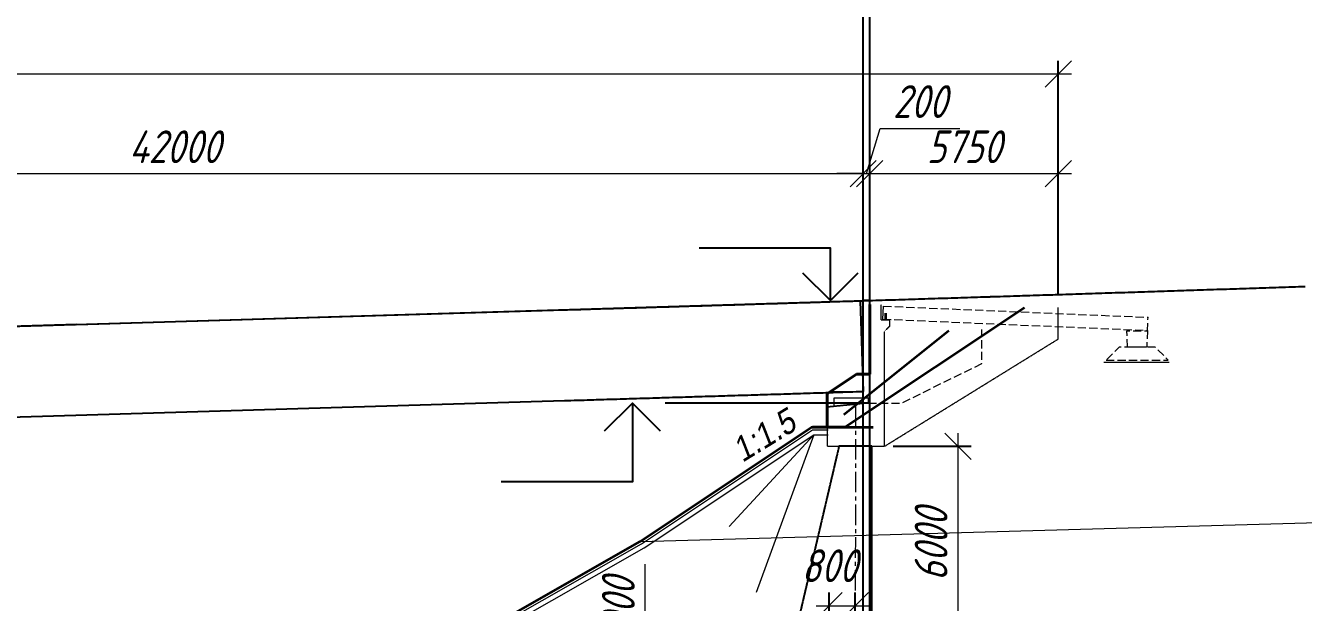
# Model space of a CAD drawing. Header units: millimetres. Extents: x 1864 to 10174863, y -4887456 to 5366151.
# Drawn here: x 8671250 to 8710220, y 13367 to 30975 of the extents above; entities that cross this region are included whole.
import ezdxf
from ezdxf.enums import TextEntityAlignment as Align

# ---------------------------------------------------------------- set-up
doc = ezdxf.new("R2018")
doc.units = ezdxf.units.MM
for name, pattern in [('DASHED', [7, 5, -2, 0]), ('невидимая', [9.525, 6.35, -3.175]), ('осевая', [2, 1.25, -0.25, 0.25, -0.25])]:
    doc.linetypes.add(name, pattern=pattern)
for name, color, linetype, lineweight in [('04_Невидимые', 3, 'Continuous', 13), ('1-Бетон', 106, 'Continuous', 35), ('1-Примечания', 4, 'Continuous', 25), ('1-Размеры', 1, 'Continuous', 25), ('1-Текст_3', 250, 'Continuous', 25), ('S-BETN', 2, 'Continuous', 40), ('S-NASP', 52, 'Continuous', 35), ('S-OPOR-NVEL', 7, 'DASHED', 20), ('S-TEXT', 4, 'Continuous', 30), ('ИС_TXT', 4, 'Continuous', 18), ('ИС_АРМ', 1, 'Continuous', 35), ('ИС_Основная', 7, 'Continuous', 35), ('ИС_Ось', 3, 'осевая', 18), ('ИС_Размер', 3, 'Continuous', 18), ('ИС_Тонкая', 3, 'Continuous', 18)]:
    doc.layers.add(name, color=color, linetype=linetype, lineweight=lineweight)
doc.layers.add('_Defpoints', color=8, linetype='Continuous', plot=False)
doc.layers.add('ИС_Невидимая', color=4, linetype='невидимая')
doc.layers.add('Красный профиль', color=1, linetype='Continuous')
doc.styles.add('0', font='isocpeur.ttf', dxfattribs={"width": 0.8, "oblique": 15})
doc.styles.get("Standard").update_dxf_attribs({"font": 'arial.ttf'})
doc.styles.add('TM', font='mipgost.shx', dxfattribs={"width": 0.9, "oblique": 10})
doc.dimstyles.new('М400нов', dxfattribs={"dimscale": 400, "dimtxt": 2.5, "dimasz": 2, "dimexe": 1, "dimexo": 1, "dimgap": 0.8, "dimtad": 1, "dimdec": 0, "dimzin": 0, "dimdsep": 46, "dimtxsty": '0', "dimblk": 'OBLIQUE', "dimcen": 0.09, "dimdle": 1, "dimclrd": 256, "dimclre": 256, "dimclrt": 256, "dimadec": 4, "dimazin": 0, "dimtfac": 1, "dimtdec": 0, "dimtmove": 1, "dimatfit": 2, "dimfxl": 1, "dimtolj": 1, "dimtzin": 0, "dimlwd": -1, "dimarcsym": 0})

# ---------------------------------------------------------------- blocks, each defined once
blk = doc.blocks.new('*U451')
blk.add_lwpolyline([(0, 0), (0, 200)])
at = {"layer": 'Defpoints'}
for points in [[(-9, 0), (-9, 200)], [(-8, 0), (-8, 200)], [(8, 0), (8, 200)], [(9, 0), (9, 200)]]:
    blk.add_lwpolyline(points, dxfattribs=at)
blk = doc.blocks.new('*U444')
at = {"layer": '1-Примечания', "linetype": 'Continuous'}
blk.add_line((0, 0), (0.5, 0), dxfattribs=at)
for points in [[(3, 0), (3, 4), (13, 4)], [(5.121, 2.121), (3, 0), (0.879, 2.121)]]:
    blk.add_lwpolyline(points, dxfattribs=at)
at = {"layer": '1-Текст_3', "lineweight": 30, "oblique": 15, "width": 0.8, "flags": 104}
blk.add_attdef('ВЫСОТА', text='', height=3, dxfattribs=at).set_placement((8.127, 6.167), align=Align.MIDDLE_CENTER)
blk.add_attdef('ПРИМЕЧАНИЕ', text='', height=3, dxfattribs=at).set_placement((8, 3.25), align=Align.TOP_CENTER)
blk = doc.blocks.new('*U436')
at = {"layer": '1-Примечания', "linetype": 'Continuous'}
blk.add_line((0, 0), (-15.5, 0), dxfattribs=at)
for points in [[(-18, 0), (-18, -6), (-28, -6)], [(-20.121, -2.121), (-18, 0), (-15.879, -2.121)]]:
    blk.add_lwpolyline(points, dxfattribs=at)
at = {"layer": '1-Текст_3', "lineweight": 30, "oblique": 15, "width": 0.8, "flags": 104}
blk.add_attdef('ВЫСОТА', text='', height=3, dxfattribs=at).set_placement((-23.127, -3.833), align=Align.MIDDLE_CENTER)
blk.add_attdef('ПРИМЕЧАНИЕ', text='', height=3, dxfattribs=at).set_placement((-23, -6.75), align=Align.TOP_CENTER)
blk = doc.blocks.new('окзззз')
at = {"layer": 'S-BETN'}
for p, q in [((200, 526), (200, 2656)), ((-200, 526), (-1100, -74)), ((200, 526), (-200, 526)), ((-1100, -74), (-1100, -474)), ((-1100, -474), (-1100, -1094))]:
    blk.add_line(p, q, dxfattribs=at)
at = {"layer": 'S-NASP'}
for p, q in [((4921, 2553), (-550, -1094)), ((-550, -1094), (-1550, -1094))]:
    blk.add_line(p, q, dxfattribs=at)
at = {"layer": 'S-OPOR-NVEL'}
for p, q in [((553, 2188), (553, 2653)), ((5950, 1602), (5950, 2563)), ((650, -1674), (5950, 1602)), ((200, -345), (200, 526)), ((200, -344), (-1100, -474)), ((-1100, -474), (193, -345)), ((-900, -194), (200, -194)), ((-900, -194), (-900, -454)), ((-1100, -1094), (-1100, -1674))]:
    blk.add_line(p, q, dxfattribs=at)
for points in [[(553, 2188), (803, 2188), (803, 1988), (650, 1834)], [(-1100, -1674), (650, -1674), (650, 1834)], [(-989, 0), (0, 0), (0, 526)]]:
    blk.add_lwpolyline(points, dxfattribs=at)
blk = doc.blocks.new('_OBLIQUE')
at = {"color": 0, "linetype": 'ByBlock', "lineweight": -2}
blk.add_line((0.5, 0.5), (-0.5, -0.5), dxfattribs=at)
blk = doc.blocks.new('*D832')
at = {"layer": 'Defpoints', "color": 0, "linetype": 'Continuous', "transparency": 16777216}
for p in [(8696794, 26455), (8696794, 22584), (8654794, 21311)]:
    blk.add_point(p, dxfattribs=at)
at = {"layer": 'ИС_Размер', "lineweight": -2, "transparency": 16777216}
for p, q in [((8654794, 21711), (8654794, 26855)), ((8696794, 22984), (8696794, 26855))]:
    blk.add_line(p, q, dxfattribs=at)
at = {"layer": 'ИС_Размер', "transparency": 16777216}
blk.add_line((8654394, 26455), (8697194, 26455), dxfattribs=at)
at = {"layer": 'ИС_Размер', "linetype": 'Continuous', "transparency": 16777216, "xscale": 800, "yscale": 800, "zscale": 800, "rotation": 180}
blk.add_blockref('_OBLIQUE', (8654794, 26455), dxfattribs=at)
at = {"layer": 'ИС_Размер', "linetype": 'Continuous', "transparency": 16777216, "xscale": 800, "yscale": 800, "zscale": 800}
blk.add_blockref('_OBLIQUE', (8696794, 26455), dxfattribs=at)
at = {"layer": 'ИС_Размер', "linetype": 'Continuous', "transparency": 16777216, "insert": (8675794, 27275), "char_height": 1000, "attachment_point": 5, "style": '0'}
blk.add_mtext('\\A1;42000', dxfattribs=at)
blk = doc.blocks.new('*D833')
at = {"layer": 'Defpoints', "color": 0, "linetype": 'Continuous', "transparency": 16777216}
for p in [(8696994, 26455), (8696794, 22584), (8696994, 22584)]:
    blk.add_point(p, dxfattribs=at)
at = {"layer": 'ИС_Размер', "transparency": 16777216}
for p, q in [((8696894, 26455), (8697308, 27835)), ((8697308, 27835), (8699736, 27835)), ((8696794, 26455), (8695994, 26455)), ((8696794, 26455), (8696994, 26455)), ((8696794, 26455), (8696994, 26455)), ((8696994, 26455), (8697794, 26455))]:
    blk.add_line(p, q, dxfattribs=at)
at = {"layer": 'ИС_Размер', "lineweight": -2, "transparency": 16777216}
for p, q in [((8696794, 22984), (8696794, 26855)), ((8696994, 22984), (8696994, 26855))]:
    blk.add_line(p, q, dxfattribs=at)
at = {"layer": 'ИС_Размер', "linetype": 'Continuous', "transparency": 16777216, "xscale": 800, "yscale": 800, "zscale": 800}
blk.add_blockref('_OBLIQUE', (8696794, 26455), dxfattribs=at)
at = {"layer": 'ИС_Размер', "linetype": 'Continuous', "transparency": 16777216, "xscale": 800, "yscale": 800, "zscale": 800, "rotation": 180}
blk.add_blockref('_OBLIQUE', (8696994, 26455), dxfattribs=at)
at = {"layer": 'ИС_Размер', "linetype": 'Continuous', "transparency": 16777216, "insert": (8698522, 28655), "char_height": 1000, "attachment_point": 5, "style": '0'}
blk.add_mtext('\\A1;200', dxfattribs=at)
blk = doc.blocks.new('*D834')
at = {"layer": 'Defpoints', "color": 0, "linetype": 'Continuous', "transparency": 16777216}
for p in [(8702743, 26455), (8696994, 22584), (8702743, 22370)]:
    blk.add_point(p, dxfattribs=at)
at = {"layer": 'ИС_Размер', "lineweight": -2, "transparency": 16777216}
for p, q in [((8696994, 22984), (8696994, 26855)), ((8702743, 22770), (8702743, 26855))]:
    blk.add_line(p, q, dxfattribs=at)
at = {"layer": 'ИС_Размер', "transparency": 16777216}
blk.add_line((8696594, 26455), (8703143, 26455), dxfattribs=at)
at = {"layer": 'ИС_Размер', "linetype": 'Continuous', "transparency": 16777216, "xscale": 800, "yscale": 800, "zscale": 800, "rotation": 180}
blk.add_blockref('_OBLIQUE', (8696994, 26455), dxfattribs=at)
at = {"layer": 'ИС_Размер', "linetype": 'Continuous', "transparency": 16777216, "xscale": 800, "yscale": 800, "zscale": 800}
blk.add_blockref('_OBLIQUE', (8702743, 26455), dxfattribs=at)
at = {"layer": 'ИС_Размер', "linetype": 'Continuous', "transparency": 16777216, "insert": (8699869, 27275), "char_height": 1000, "attachment_point": 5, "style": '0'}
blk.add_mtext('\\A1;5750', dxfattribs=at)
blk = doc.blocks.new('*D885')
at = {"layer": 'Defpoints', "color": 0, "linetype": 'Continuous', "transparency": 16777216}
for p in [(8702743, 29499), (8702743, 22370), (8543844, 17954)]:
    blk.add_point(p, dxfattribs=at)
at = {"layer": 'ИС_Размер', "lineweight": -2, "transparency": 16777216}
for p, q in [((8543844, 18354), (8543844, 29899)), ((8702743, 22770), (8702743, 29899))]:
    blk.add_line(p, q, dxfattribs=at)
at = {"layer": 'ИС_Размер', "transparency": 16777216}
blk.add_line((8543444, 29499), (8703143, 29499), dxfattribs=at)
at = {"layer": 'ИС_Размер', "linetype": 'Continuous', "transparency": 16777216, "xscale": 800, "yscale": 800, "zscale": 800, "rotation": 180}
blk.add_blockref('_OBLIQUE', (8543844, 29499), dxfattribs=at)
at = {"layer": 'ИС_Размер', "linetype": 'Continuous', "transparency": 16777216, "xscale": 800, "yscale": 800, "zscale": 800}
blk.add_blockref('_OBLIQUE', (8702743, 29499), dxfattribs=at)
at = {"layer": 'ИС_Размер', "linetype": 'Continuous', "transparency": 16777216, "insert": (8623294, 30319), "char_height": 1000, "attachment_point": 5, "style": '0'}
blk.add_mtext('\\A1;158900', dxfattribs=at)
blk = doc.blocks.new('*D976')
at = {"layer": 'Defpoints', "color": 0, "linetype": 'Continuous', "transparency": 16777216}
for p in [(8697304, 18133), (8697354, 12133), (8699685, 12133)]:
    blk.add_point(p, dxfattribs=at)
at = {"layer": 'ИС_Размер', "transparency": 16777216}
blk.add_line((8699685, 18533), (8699685, 11733), dxfattribs=at)
at = {"layer": 'ИС_Размер', "lineweight": -2, "transparency": 16777216}
for p, q in [((8697704, 18133), (8700085, 18133)), ((8697754, 12133), (8700085, 12133))]:
    blk.add_line(p, q, dxfattribs=at)
at = {"layer": 'ИС_Размер', "linetype": 'Continuous', "transparency": 16777216, "xscale": 800, "yscale": 800, "zscale": 800}
for p, rotation in [((8699685, 18133), 90), ((8699685, 12133), 270)]:
    blk.add_blockref('_OBLIQUE', p, dxfattribs=dict(at, rotation=rotation))
at = {"layer": 'ИС_Размер', "linetype": 'Continuous', "transparency": 16777216, "insert": (8698865, 15133), "char_height": 1000, "attachment_point": 5, "rotation": 90, "style": '0'}
blk.add_mtext('\\A1;6000', dxfattribs=at)
blk = doc.blocks.new('*D977')
at = {"layer": 'Defpoints', "color": 0, "linetype": 'Continuous', "transparency": 16777216}
for p in [(8696554, 13268), (8695755, 12581), (8696554, 12538)]:
    blk.add_point(p, dxfattribs=at)
at = {"layer": 'ИС_Размер', "lineweight": -2, "transparency": 16777216}
for p, q in [((8695755, 12981), (8695755, 13668)), ((8696554, 12938), (8696554, 13668))]:
    blk.add_line(p, q, dxfattribs=at)
at = {"layer": 'ИС_Размер', "transparency": 16777216}
blk.add_line((8695355, 13268), (8696954, 13268), dxfattribs=at)
at = {"layer": 'ИС_Размер', "linetype": 'Continuous', "transparency": 16777216, "xscale": 800, "yscale": 800, "zscale": 800, "rotation": 180}
blk.add_blockref('_OBLIQUE', (8695755, 13268), dxfattribs=at)
at = {"layer": 'ИС_Размер', "linetype": 'Continuous', "transparency": 16777216, "xscale": 800, "yscale": 800, "zscale": 800}
blk.add_blockref('_OBLIQUE', (8696554, 13268), dxfattribs=at)
at = {"layer": 'ИС_Размер', "linetype": 'Continuous', "transparency": 16777216, "insert": (8695755, 14488), "char_height": 1000, "attachment_point": 5, "style": '0'}
blk.add_mtext('\\A1;800', dxfattribs=at)
blk = doc.blocks.new('*D978')
at = {"layer": 'Defpoints', "color": 0, "linetype": 'Continuous', "transparency": 16777216}
for p in [(8694054, 12133), (8691527, 10133), (8693754, 10133)]:
    blk.add_point(p, dxfattribs=at)
at = {"layer": 'ИС_Размер', "transparency": 16777216}
for p, q in [((8690147, 11547), (8690147, 14535)), ((8691527, 12533), (8691527, 9733)), ((8691527, 11133), (8690147, 11547))]:
    blk.add_line(p, q, dxfattribs=at)
at = {"layer": 'ИС_Размер', "lineweight": -2, "transparency": 16777216}
for p, q in [((8693654, 12133), (8691127, 12133)), ((8693354, 10133), (8691127, 10133))]:
    blk.add_line(p, q, dxfattribs=at)
at = {"layer": 'ИС_Размер', "linetype": 'Continuous', "transparency": 16777216, "xscale": 800, "yscale": 800, "zscale": 800}
for p, rotation in [((8691527, 12133), 90), ((8691527, 10133), 270)]:
    blk.add_blockref('_OBLIQUE', p, dxfattribs=dict(at, rotation=rotation))
at = {"layer": 'ИС_Размер', "linetype": 'Continuous', "transparency": 16777216, "insert": (8689327, 13041), "char_height": 1000, "attachment_point": 5, "rotation": 90, "style": '0'}
blk.add_mtext('\\A1;2000', dxfattribs=at)

msp = doc.modelspace()

# ---------------------------------------------------------------- linework, layer by layer
at = {"color": 1}
for points in [[(8672812.4, 21851.9), (8696851.4, 22579.2)], [(8672812.4, 21851.9), (8639777.2, 20860.8)]]:
    msp.add_lwpolyline(points, dxfattribs=at)
at = {"layer": '04_Невидимые', "color": 4, "linetype": 'DASHED', "ltscale": 500, "flags": 128}
msp.add_lwpolyline([(8697392.5, 22012.7), (8697409.5, 22413.2)], dxfattribs=at)
at = {"layer": '04_Невидимые', "color": 4, "linetype": 'DASHED', "ltscale": 50, "flags": 128}
for points in [[(8697409.5, 22413.2), (8705480.8, 22070.1)], [(8697392.5, 22013.5), (8705463.8, 21670.5), (8705480.8, 22070.1)], [(8696954.1, 19448.9), (8697954.1, 19448.9), (8700409.7, 20658.2), (8700409.7, 21700.8)], [(8705463.8, 21670.5), (8705463.8, 21660.5)]]:
    msp.add_lwpolyline(points, dxfattribs=at)
for points in [[(8705463.8, 21660.5), (8705439.8, 21180.5), (8705418.8, 21160.5), (8704878.8, 21160.5), (8704857.8, 21180.5), (8704833.8, 21660.5)], [(8704198.8, 20760.5), (8706098.8, 20760.5), (8705698.8, 21160.5), (8704598.8, 21160.5)]]:
    msp.add_lwpolyline(points, close=True, dxfattribs=at)
at = {"layer": '_Defpoints'}
for p in [(8696793.8, 19000.1), (8696993.8, 19000.1)]:
    msp.add_xline(p, (0, 1), dxfattribs=at)
at = {"layer": 'S-BETN'}
msp.add_line((8696971.8, 19612.4), (8696971.8, 19462.4), dxfattribs=at)
at = {"layer": 'ИС_TXT', "color": 5, "ltscale": 0.05}
msp.add_line((8704129.4, 20697, 999), (8706129.4, 20697, 999), dxfattribs=at)
at = {"layer": 'ИС_Основная'}
msp.add_line((8696199.5, 19100.4), (8699410.2, 21669), dxfattribs=at)
msp.add_lwpolyline([(8682006.8, 10663.4), (8689990.9, 15225.8), (8695221.8, 18713), (8697098.8, 18713)], dxfattribs=at)
at = {"layer": 'ИС_Ось', "ltscale": 500}
msp.add_lwpolyline([(8696554.4, 19355.9), (8696554.1, 10948.8)], dxfattribs=at)
at = {"layer": 'ИС_Тонкая'}
for q in [(8692706.2, 15682.4), (8693528.3, 13666.6)]:
    msp.add_line((8695291.4, 18483), q, dxfattribs=at)
for points in [[(8682392, 10791.4), (8690033, 15157.7), (8695246, 18633), (8695721.8, 18633)], [(8683113.8, 11031.1), (8690111.9, 15030), (8695291.4, 18483), (8695721.8, 18483)], [(8689990.9, 15225.8), (8730273.7, 16353.3)]]:
    msp.add_lwpolyline(points, dxfattribs=at)
at = {"layer": 'Красный профиль', "linetype": 'Continuous', "flags": 128}
for points in [[(8532085.1, 17630.1), (8687680.4, 22297.9), (8687780.3, 22300.9), (8687880.3, 22303.9), (8687980.3, 22306.9), (8688080.2, 22309.9), (8688180.2, 22312.9), (8688280.1, 22315.9), (8688380.1, 22318.9), (8688480.1, 22322), (8688580, 22325), (8688652.2, 22327.1), (8688680, 22328), (8688780, 22331), (8688879.9, 22334), (8688979.9, 22337), (8689079.9, 22340), (8689179.8, 22343.1), (8689279.8, 22346.1), (8689379.8, 22349.1), (8689479.7, 22352.1), (8689579.7, 22355.2), (8689652.2, 22357.4), (8689679.7, 22358.2), (8689779.6, 22361.2), (8689879.6, 22364.2), (8689979.6, 22367.3), (8690079.5, 22370.3), (8690179.5, 22373.3), (8690279.5, 22376.4), (8690379.4, 22379.4), (8690479.4, 22382.5), (8690579.3, 22385.5), (8690652.2, 22387.7), (8690679.3, 22388.5), (8690779.3, 22391.6), (8690879.2, 22394.6), (8690979.2, 22397.7), (8691079.2, 22400.7), (8691179.1, 22403.8), (8691279.1, 22406.8), (8691379.1, 22409.9), (8691479, 22412.9), (8691579, 22416), (8691652.2, 22418.2), (8691679, 22419), (8691778.9, 22422.1), (8691878.9, 22425.2), (8691978.9, 22428.2), (8692078.8, 22431.3), (8692178.8, 22434.4), (8692278.8, 22437.4), (8692378.7, 22440.5), (8692478.7, 22443.6), (8692578.7, 22446.6), (8692652.2, 22448.9), (8692678.6, 22449.7), (8692778.6, 22452.8), (8692878.5, 22455.8), (8692978.5, 22458.9), (8693078.5, 22462), (8693178.4, 22465.1), (8693278.4, 22468.2), (8693378.4, 22471.2), (8693478.3, 22474.3), (8693578.3, 22477.4), (8693652.2, 22479.7), (8693678.3, 22480.5), (8693778.2, 22483.6), (8693878.2, 22486.7), (8693978.2, 22489.8), (8694078.1, 22492.9), (8694178.1, 22496), (8694278.1, 22499.1), (8694378, 22502.1), (8694478, 22505.2), (8694578, 22508.3), (8694652.2, 22510.6), (8694677.9, 22511.4), (8694777.9, 22514.5), (8694877.9, 22517.7), (8694977.8, 22520.8), (8695077.8, 22523.9), (8695177.8, 22527), (8695277.7, 22530.1), (8695377.7, 22533.2), (8695477.6, 22536.3), (8695577.6, 22539.4), (8695652.2, 22541.8), (8695677.6, 22542.5), (8695777.5, 22545.7), (8695877.5, 22548.8), (8695977.5, 22551.9), (8696077.4, 22555), (8696177.4, 22558.1), (8696277.4, 22561.3), (8696377.3, 22564.4), (8696477.3, 22567.5), (8696577.3, 22570.7), (8696652.2, 22573), (8696677.2, 22573.8), (8696777.2, 22576.9), (8696877.2, 22580), (8696977.1, 22583.2), (8697077.1, 22586.3), (8697177.1, 22589.5), (8697277, 22592.6), (8697377, 22595.7), (8697477, 22598.9), (8697576.9, 22602), (8697652.2, 22604.4), (8697676.9, 22605.2), (8697776.8, 22608.3), (8697876.8, 22611.5), (8697976.8, 22614.6), (8698076.7, 22617.8), (8698176.7, 22620.9), (8698276.7, 22624.1), (8698376.6, 22627.2), (8698476.6, 22630.4), (8698576.6, 22633.5), (8698652.2, 22635.9), (8698676.5, 22636.7), (8698776.5, 22639.9), (8698876.5, 22643), (8698976.4, 22646.2), (8699076.4, 22649.4), (8699176.4, 22652.5), (8699276.3, 22655.7), (8699376.3, 22658.9), (8699476.3, 22662), (8699576.2, 22665.2), (8699652.2, 22667.6), (8699676.2, 22668.4), (8699776.2, 22671.6), (8699876.1, 22674.7), (8699976.1, 22677.9), (8700076.1, 22681.1), (8700176, 22684.3), (8700276, 22687.5), (8700375.9, 22690.7), (8700475.9, 22693.8), (8700575.9, 22697), (8700652.2, 22699.5), (8700675.8, 22700.2), (8700775.8, 22703.4), (8700875.8, 22706.6), (8700975.7, 22709.8), (8701075.7, 22713), (8701175.7, 22716.2), (8701275.6, 22719.4), (8701375.6, 22722.6), (8701475.6, 22725.8), (8701575.5, 22729), (8701652.2, 22731.4), (8701675.5, 22732.2), (8701775.5, 22735.4), (8701875.4, 22738.6), (8701975.4, 22741.8), (8702075.4, 22745), (8702175.3, 22748.2), (8702275.3, 22751.5), (8702375.3, 22754.7), (8702475.2, 22757.9), (8702575.2, 22761.1), (8702652.2, 22763.6), (8702675.1, 22764.3), (8702775.1, 22767.5), (8702875.1, 22770.8), (8702975, 22774), (8703075, 22777.2), (8703175, 22780.4), (8703274.9, 22783.7), (8703374.9, 22786.9), (8703474.9, 22790.1), (8703574.8, 22793.4), (8703652.2, 22795.9), (8703674.8, 22796.6), (8703774.8, 22799.8), (8703874.7, 22803.1), (8703974.7, 22806.3), (8704074.7, 22809.5), (8704174.6, 22812.8), (8704274.6, 22816), (8704374.6, 22819.3), (8704474.5, 22822.5), (8704574.5, 22825.8), (8704652.2, 22828.3), (8704674.5, 22829), (8704774.4, 22832.3), (8704874.4, 22835.5), (8704974.3, 22838.8), (8705074.3, 22842), (8705174.3, 22845.3), (8705274.2, 22848.5), (8705374.2, 22851.8), (8705474.2, 22855), (8705574.1, 22858.3), (8705652.2, 22860.9), (8705674.1, 22861.6), (8705774.1, 22864.8), (8705874, 22868.1), (8705974, 22871.4), (8706074, 22874.6), (8706173.9, 22877.9), (8706273.9, 22881.2), (8706373.9, 22884.5), (8706473.8, 22887.7), (8706573.8, 22891), (8706652.2, 22893.6), (8706673.8, 22894.3), (8706773.7, 22897.6), (8706873.7, 22900.8), (8706973.7, 22904.1), (8707073.6, 22907.4), (8707173.6, 22910.7), (8707273.6, 22914), (8707373.5, 22917.3), (8707473.5, 22920.6), (8707573.4, 22923.9), (8707652.2, 22926.4), (8707673.4, 22927.1), (8707773.4, 22930.4), (8707873.3, 22933.7), (8707973.3, 22937), (8708073.3, 22940.3), (8708173.2, 22943.6), (8708273.2, 22946.9), (8708373.2, 22950.2), (8708473.1, 22953.5), (8708573.1, 22956.8), (8708652.2, 22959.5), (8708673.1, 22960.2), (8708773, 22963.5), (8708873, 22966.8), (8708973, 22970.1), (8709072.9, 22973.4), (8709172.9, 22976.7), (8709272.9, 22980), (8709372.8, 22983.3), (8709472.8, 22986.7), (8709572.8, 22990), (8709652.2, 22992.6), (8709672.7, 22993.3), (8709772.7, 22996.6), (8709872.6, 23000), (8709972.6, 23003.3), (8710072.6, 23006.6), (8710172.5, 23009.9), (8710272.5, 23013.3)], [(8696802.8, 19807.7), (8696716.1, 22575)], [(8549797.1, 15391.4), (8687680.4, 19527.9), (8687780.3, 19530.9), (8687880.3, 19533.9), (8687980.3, 19536.9), (8688080.2, 19539.9), (8688180.2, 19542.9), (8688280.1, 19545.9), (8688380.1, 19548.9), (8688480.1, 19552), (8688580, 19555), (8688652.2, 19557.1), (8688680, 19558), (8688780, 19561), (8688879.9, 19564), (8688979.9, 19567), (8689079.9, 19570), (8689179.8, 19573.1), (8689279.8, 19576.1), (8689379.8, 19579.1), (8689479.7, 19582.1), (8689579.7, 19585.2), (8689652.2, 19587.4), (8689679.7, 19588.2), (8689779.6, 19591.2), (8689879.6, 19594.2), (8689979.6, 19597.3), (8690079.5, 19600.3), (8690179.5, 19603.3), (8690279.5, 19606.4), (8690379.4, 19609.4), (8690479.4, 19612.5), (8690579.3, 19615.5), (8690652.2, 19617.7), (8690679.3, 19618.5), (8690779.3, 19621.6), (8690879.2, 19624.6), (8690979.2, 19627.7), (8691079.2, 19630.7), (8691179.1, 19633.8), (8691279.1, 19636.8), (8691379.1, 19639.9), (8691479, 19642.9), (8691579, 19646), (8691652.2, 19648.2), (8691679, 19649), (8691778.9, 19652.1), (8691878.9, 19655.2), (8691978.9, 19658.2), (8692078.8, 19661.3), (8692178.8, 19664.4), (8692278.8, 19667.4), (8692378.7, 19670.5), (8692478.7, 19673.6), (8692578.7, 19676.6), (8692652.2, 19678.9), (8692678.6, 19679.7), (8692778.6, 19682.8), (8692878.5, 19685.8), (8692978.5, 19688.9), (8693078.5, 19692), (8693178.4, 19695.1), (8693278.4, 19698.2), (8693378.4, 19701.2), (8693478.3, 19704.3), (8693578.3, 19707.4), (8693652.2, 19709.7), (8693678.3, 19710.5), (8693778.2, 19713.6), (8693878.2, 19716.7), (8693978.2, 19719.8), (8694078.1, 19722.9), (8694178.1, 19726), (8694278.1, 19729.1), (8694378, 19732.1), (8694478, 19735.2), (8694578, 19738.3), (8694652.2, 19740.6), (8694677.9, 19741.4), (8694777.9, 19744.5), (8694877.9, 19747.7), (8694977.8, 19750.8), (8695077.8, 19753.9), (8695177.8, 19757), (8695277.7, 19760.1), (8695377.7, 19763.2), (8695477.6, 19766.3), (8695577.6, 19769.4), (8695652.2, 19771.8), (8695677.6, 19772.5), (8695777.5, 19775.7), (8695877.5, 19778.8), (8695977.5, 19781.9), (8696077.4, 19785), (8696177.4, 19788.1), (8696277.4, 19791.3), (8696377.3, 19794.4), (8696477.3, 19797.5), (8696577.3, 19800.7), (8696652.2, 19803), (8696677.2, 19803.8), (8696777.2, 19806.9), (8696802.8, 19807.7)]]:
    msp.add_lwpolyline(points, dxfattribs=at)

# ---------------------------------------------------------------- block references
at = {"layer": '1-Бетон'}
msp.add_blockref('окзззз', (8696793.8, 19807.7), dxfattribs=at)
at = {"layer": '1-Размеры', "transparency": 33554687}
ref = msp.add_blockref('*U444', (8696993.8, 22583.7), dxfattribs=dict(at, xscale=-399.9999999999999, yscale=399.9999999999999, zscale=399.9999999999999, rotation=359.999718071565))
lines = msp.add_mtext('\\W0.8000;22.58', dxfattribs={"layer": '1-Текст_3', "insert": (8693743.2, 25050.7), "char_height": 2.5, "attachment_point": 1, "rotation": 359.99972, "bg_fill": 3, "box_fill_scale": 1, "bg_fill_color": 256, "bg_fill_transparency": 0})
ref.add_attrib('ВЫСОТА', '', (8693743.2, 25050.7)).embed_mtext(lines)
lines = msp.add_mtext('\\W0.8000;', dxfattribs={"layer": '1-Текст_3', "insert": (8693793.8, 23883.7), "char_height": 2.5, "attachment_point": 1, "rotation": 359.99972, "bg_fill": 3, "box_fill_scale": 1, "bg_fill_color": 256, "bg_fill_transparency": 0})
ref.add_attrib('ПРИМЕЧАНИЕ', '', (8693793.8, 23883.7)).embed_mtext(lines)
ref = msp.add_blockref('*U436', (8696954, 19448.9), dxfattribs=dict(at, xscale=399.9999999999998, yscale=399.9999999999998, zscale=399.9999999999998, rotation=0.0002819284350356193))
lines = msp.add_mtext('\\W0.8000;19.45', dxfattribs={"layer": '1-Текст_3', "insert": (8687703.4, 17915.8), "char_height": 2.5, "attachment_point": 1, "rotation": 0.00028, "bg_fill": 3, "box_fill_scale": 1, "bg_fill_color": 256, "bg_fill_transparency": 0})
ref.add_attrib('ВЫСОТА', '', (8687703.4, 17915.8)).embed_mtext(lines)
lines = msp.add_mtext('\\W0.8000;', dxfattribs={"layer": '1-Текст_3', "insert": (8687754, 16748.9), "char_height": 2.5, "attachment_point": 1, "rotation": 0.00028, "bg_fill": 3, "box_fill_scale": 1, "bg_fill_color": 256, "bg_fill_transparency": 0})
ref.add_attrib('ПРИМЕЧАНИЕ', '', (8687754, 16748.9)).embed_mtext(lines)
at = {"layer": 'ИС_АРМ'}
msp.add_blockref('*U451', (8697481.1, 21995.5), dxfattribs=at)

# ---------------------------------------------------------------- dimensions: what is measured, and where the dimension line sits
at = {"layer": 'ИС_Размер', "linetype": 'Continuous'}
for base, p1, p2, picture, middle in [((8696993.8, 26454.6), (8696793.8, 22583.7), (8696993.8, 22583.7), '*D833', (8697627.8, 28654.6)), ((8696793.8, 26454.6), (8654793.8, 21311.3), (8696793.8, 22583.7), '*D832', (8675793.8, 27274.6)), ((8702743.4, 26454.6), (8696993.8, 22583.7), (8702743.4, 22370.5), '*D834', (8699868.6, 27274.6))]:
    dim = msp.add_linear_dim(base=base, p1=p1, p2=p2, dimstyle='М400нов', override={"dimrnd": 10}, dxfattribs=at)
    dim.commit()
    dim.dimension.update_dxf_attribs({"geometry": picture, "text_midpoint": middle})
for base, p1, p2, picture, middle in [((8699685.1, 12133.4), (8697304.4, 18133.4), (8697353.7, 12133.4), '*D976', (8698865.1, 15133.4)), ((8691527.3, 10133.4), (8694054.3, 12133.4), (8693754.3, 10133.4), '*D978', (8689327.3, 11867.4))]:
    dim = msp.add_linear_dim(base=base, p1=p1, p2=p2, angle=90, dimstyle='М400нов', dxfattribs=at)
    dim.commit()
    dim.dimension.update_dxf_attribs({"geometry": picture, "text_midpoint": middle})
dim = msp.add_linear_dim(base=(8696554.4, 13267.8), p1=(8695754.6, 12580.6), p2=(8696554.4, 12538.1), dimstyle='М400нов', dxfattribs=at)
dim.commit()
dim.dimension.update_dxf_attribs({"geometry": '*D977', "text_midpoint": (8695754.6, 13667.8), "dimtype": 160})

# ---------------------------------------------------------------- next in the draw order: texts
at = {"layer": 'S-TEXT', "color": 7, "insert": (8693771, 18464.3), "char_height": 750, "attachment_point": 5, "rotation": 31.48063, "style": 'TM', "bg_fill": 3, "box_fill_scale": 1.1, "bg_fill_color": 256, "bg_fill_true_color": 13158600, "bg_fill_transparency": 4394970}
msp.add_mtext('1:1.5', dxfattribs=at)

# ---------------------------------------------------------------- next in the draw order: linework, layer by layer
at = {"layer": 'ИС_Невидимая', "ltscale": 0.3}
msp.add_lwpolyline([(8696054.2, 18128.8), (8694654.5, 12133.4), (8697054.5, 12133.4), (8697054, 18133.4), (8696054.2, 18133.4)], dxfattribs=at)

# ---------------------------------------------------------------- next in the draw order: dimensions: what is measured, and where the dimension line sits
at = {"layer": 'ИС_Размер', "linetype": 'Continuous'}
dim = msp.add_linear_dim(base=(8702743.4, 29498.9), p1=(8543844.3, 17954.1), p2=(8702743.4, 22370.5), dimstyle='М400нов', override={"dimrnd": 10}, dxfattribs=at)
dim.commit()
dim.dimension.update_dxf_attribs({"geometry": '*D885', "text_midpoint": (8623293.8, 30318.9)})

doc.saveas('drawing.dxf')
